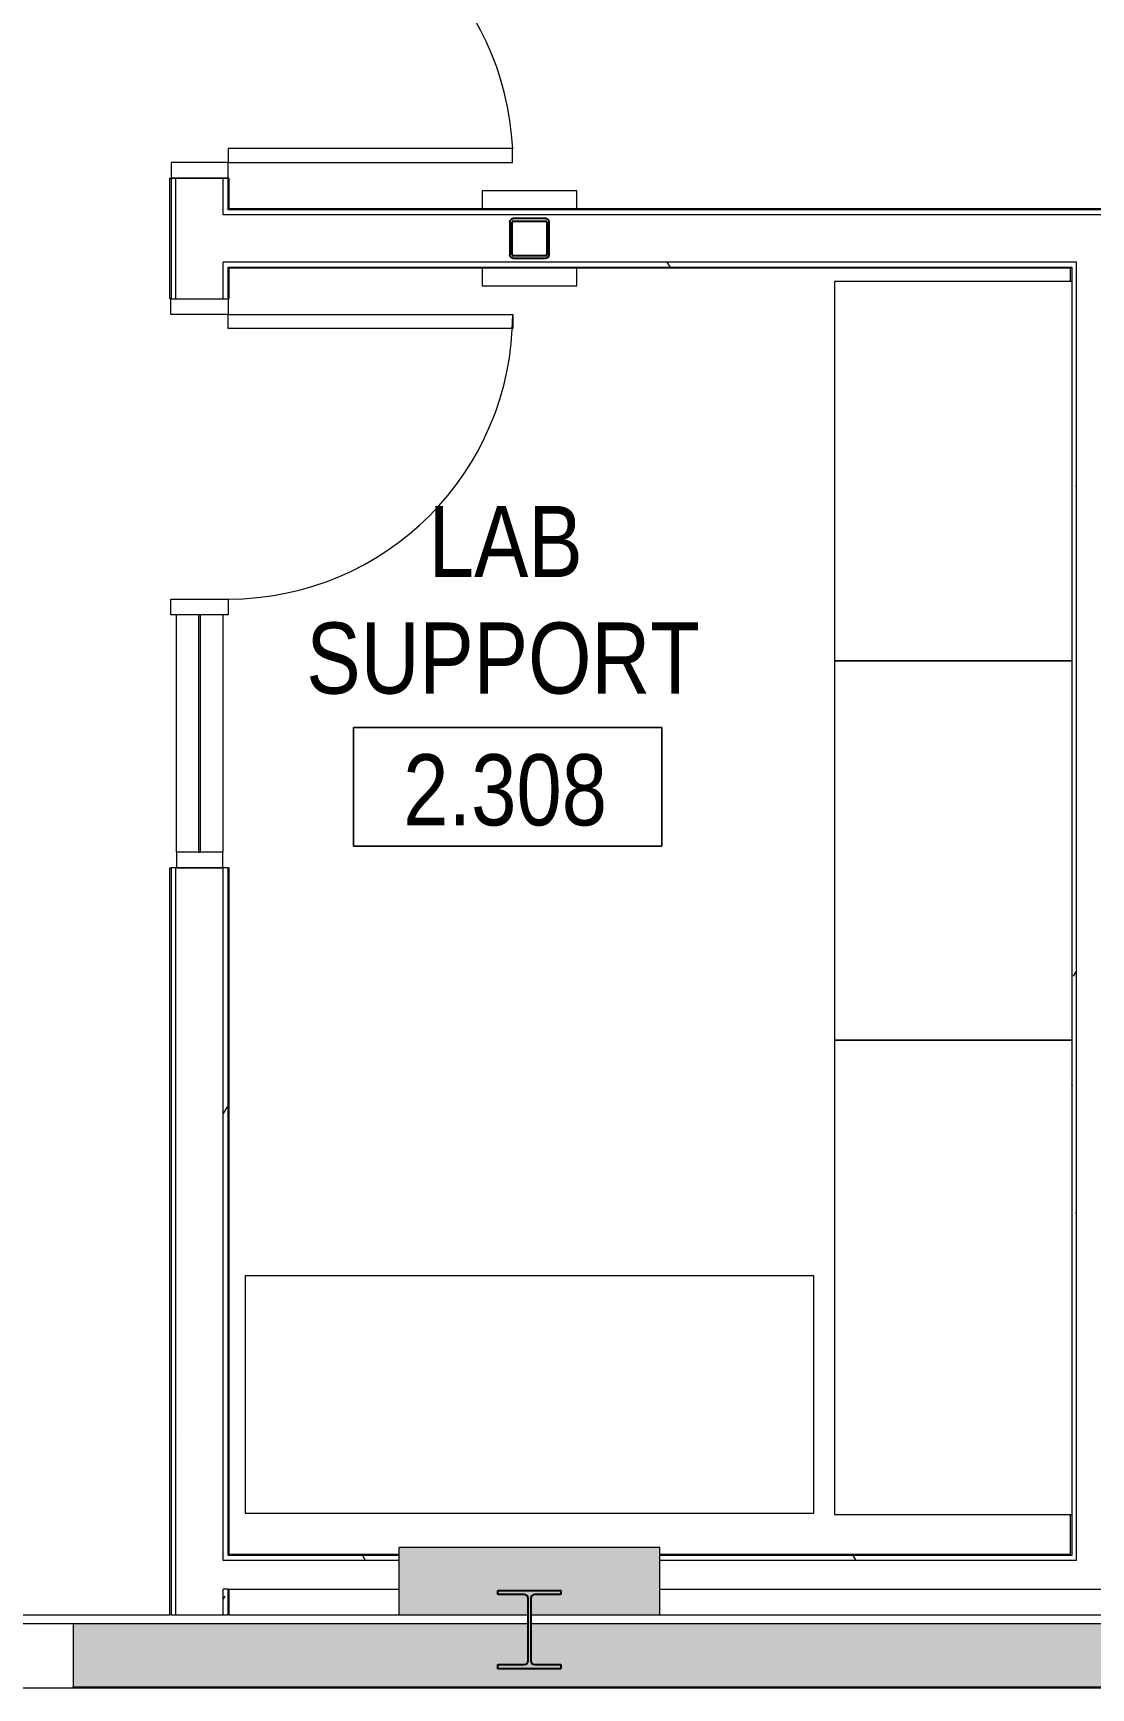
# Model space of a CAD drawing. Header units: inches. Extents: x -3803 to -1421, y -3454 to -210.
# Drawn here: x -3067.2 to -2933.3, y -958 to -748.7 of the extents above; entities that cross this region are included whole.
import ezdxf

# ---------------------------------------------------------------- set-up
doc = ezdxf.new("R2010")
doc.units = ezdxf.units.IN
doc.header["$MEASUREMENT"] = 0
doc.linetypes.add('Dash_2_', pattern=[0.25, 0.125, -0.125])
doc.linetypes.add('Hidden Equipment- BSALS', pattern=[0.0625, 0.03125, -0.03125])
for name, color, linetype, lineweight in [('A-AREA-IDEN', 2, 'Continuous', 9), ('A-DETL-GENF-HDLN', 1, 'Dash_2_', 9), ('A-DETL-MEDM', 33, 'Continuous', 20), ('A-DOOR', 31, 'Continuous', 13), ('A-DOOR-FRAM', 31, 'Continuous', 35), ('A-FLOR', 192, 'Continuous', 13), ('A-GLAZ-CURT', 52, 'Continuous', 13), ('A-GLAZ-CWMG', 51, 'Continuous', 13), ('A-WALL', 113, 'Continuous', 13), ('A-WALL-PATT', 111, 'Continuous', 13), ('I-WALL', 2, 'Continuous', 13), ('Q-SPCQ', 91, 'Continuous', 13), ('S-COLS', 52, 'Continuous', 13)]:
    doc.layers.add(name, color=color, linetype=linetype, lineweight=lineweight)
doc.styles.add('Arial Narrow', font='ARIALN.TTF', dxfattribs={"height": 9})
pattern_1 = [(0, (0, 0), (30.72, 7.68), [1.267, -21.773, 1.267, -21.773, -122.88]), (0, (0, 0), (30.72, 7.68), [-46.08, 1.267, -44.813, 1.267, -21.773, -53.76]), (0, (0, 0), (30.72, 7.68), [-115.2, 1.267, -14.093, 1.267, -37.133]), (120, (11.52, 3.84), (-22.011075, 22.7643), [1.267, -21.773, 1.267, -21.773, -122.88]), (120, (11.52, 3.84), (-22.011075, 22.7643), [-46.08, 1.267, -44.813, 1.267, -21.773, -53.76]), (120, (11.52, 3.84), (-22.011075, 22.7643), [-115.2, 1.267, -14.093, 1.267, -37.133]), (240, (15.36, 19.2), (-8.708925, -30.4443), [1.267, -21.773, 1.267, -21.773, -122.88]), (240, (15.36, 19.2), (-8.708925, -30.4443), [-46.08, 1.267, -44.813, 1.267, -21.773, -53.76]), (240, (15.36, 19.2), (-8.708925, -30.4443), [-115.2, 1.267, -14.093, 1.267, -37.133])]

# ---------------------------------------------------------------- blocks, each defined once
blk = doc.blocks.new('_STL - Column - W Shape - 2017v1 - W10x39-1573222-DIMENSION PLAN - LEVEL 2 _579_ - 2__ - CAD')
at = {"layer": 'S-COLS'}
blk.add_hatch(color=130, dxfattribs=at).paths.add_polyline_path([(2, -4.96), (3.99, -4.96), (3.99, -4.43), (0.66, -4.43), (0.31, -4.28), (0.16, -3.93), (0.16, 3.93), (0.31, 4.28), (0.66, 4.43), (3.99, 4.43), (3.99, 4.96), (-4, 4.96), (-4, 4.43), (-0.66, 4.43), (-0.31, 4.28), (-0.16, 3.93), (-0.16, -3.93), (-0.31, -4.28), (-0.66, -4.43), (-4, -4.43), (-4, -4.96)], flags=0)
at = {"layer": 'S-COLS', "color": 253, "lineweight": 25}
for p, q in [((-4, 4.96), (3.99, 4.96)), ((-4, 4.43), (-4, 4.96)), ((-0.66, 4.43), (-4, 4.43)), ((3.99, 4.43), (0.66, 4.43)), ((3.99, 4.96), (3.99, 4.43)), ((-0.16, -3.93), (-0.16, 3.93)), ((0.16, 3.93), (0.16, -3.93)), ((-4, -4.96), (-4, -4.43)), ((-4, -4.43), (-0.66, -4.43)), ((3.99, -4.96), (-4, -4.96)), ((0.66, -4.43), (3.99, -4.43)), ((3.99, -4.43), (3.99, -4.96))]:
    blk.add_line(p, q, dxfattribs=at)
for centre, start, end in [((-0.66, 3.93), 360, 90), ((0.66, 3.93), 90, 180), ((-0.66, -3.93), 270, 360), ((0.66, -3.93), 180, 270)]:
    blk.add_arc(centre, 0.5, start, end, dxfattribs=at)
blk = doc.blocks.new('_STL - Column - HSS Rectangular - 2017v1 - HSS5x5x5_16-V83-DIMENSION PLAN - LEVEL 2 _579_ - 2__ - CAD')
at = {"layer": 'S-COLS'}
h = blk.add_hatch(dxfattribs=at)
h.set_pattern_fill('FP_7', color=256, style=0, pattern_type=2)
h.set_pattern_definition([(45, (3004.395, 774.641), (-8.909545, 8.909545), []), (45, (3010.335, 774.641), (-8.909545, 8.909545), [])])
h.paths.add_polyline_path([(2.06, -2.5), (2.37, -2.37), (2.5, -2.07), (2.5, 2.06), (2.37, 2.37), (2.06, 2.5), (-2.07, 2.5), (-2.37, 2.37), (-2.5, 2.06), (-2.5, -2.07), (-2.37, -2.37), (-2.07, -2.5)], flags=0)
h.paths.add_polyline_path([(-2.07, -2.19), (-2.15, -2.15), (-2.19, -2.07), (-2.15, 2.15), (-2.07, 2.19), (2.15, 2.15), (2.19, 2.06), (2.15, -2.15), (2.06, -2.19)], flags=0)
at = {"layer": 'S-COLS', "color": 7, "lineweight": 25}
for p, q in [((2.06, 2.5), (-2.07, 2.5)), ((-2.07, 2.19), (2.06, 2.19)), ((-2.5, 2.06), (-2.5, -2.07)), ((-2.19, -2.07), (-2.19, 2.06)), ((2.19, 2.06), (2.19, -2.07)), ((2.5, -2.07), (2.5, 2.06)), ((2.06, -2.19), (-2.07, -2.19)), ((-2.07, -2.5), (2.06, -2.5))]:
    blk.add_line(p, q, dxfattribs=at)
for centre, radius, start, end in [((-2.07, 2.06), 0.435, 90, 180), ((-2.07, 2.06), 0.123, 90, 180), ((2.06, 2.06), 0.435, 360, 90), ((2.06, 2.06), 0.123, 0, 90), ((-2.07, -2.07), 0.435, 180, 270), ((-2.07, -2.07), 0.123, 180, 270), ((2.06, -2.07), 0.435, 270, 360), ((2.06, -2.07), 0.122, 270, 0)]:
    blk.add_arc(centre, radius, start, end, dxfattribs=at)
blk = doc.blocks.new('15830016-STRUCT_MARTINEZ-MOORE_CENTRAL_v2018_rvt-1-DIMENSION PLAN - LEVEL 2 _579_ - 2__ - CAD')
at = {"color": 250, "lineweight": 13}
for name, p in [('_STL - Column - HSS Rectangular - 2017v1 - HSS5x5x5_16-V83-DIMENSION PLAN - LEVEL 2 _579_ - 2__ - CAD', (-3004.4, -774.64)), ('_STL - Column - W Shape - 2017v1 - W10x39-1573222-DIMENSION PLAN - LEVEL 2 _579_ - 2__ - CAD', (-3004.4, -950.64))]:
    blk.add_blockref(name, p, dxfattribs=at)
blk = doc.blocks.new('Basic Wall _ M8-8_masonry-BSALS - ___-3776950-DIMENSION PLAN - LEVEL 2 _579_ - 2__ - CAD')
at = {"layer": 'I-WALL', "lineweight": 20}
blk.add_line((-3019.96, -958.02), (-2986.96, -958.02), dxfattribs=at)
blk = doc.blocks.new('Basic Wall _ M8-8_masonry-BSALS - ___-3776951-DIMENSION PLAN - LEVEL 2 _579_ - 2__ - CAD')
at = {"layer": 'I-WALL', "lineweight": 20}
blk.add_line((-2986.96, -958.02), (-2825.96, -958.02), dxfattribs=at)
blk = doc.blocks.new('Basic Wall _ B6-7 1_4_-BSALS - ___-3569037-DIMENSION PLAN - LEVEL 2 _579_ - 2__ - CAD')
at = {"layer": 'I-WALL', "lineweight": 20}
for p, q in [((-3049.9, -767.02), (-3049.77, -767.02)), ((-3049.9, -782.27), (-3049.9, -767.02)), ((-3049.77, -782.27), (-3049.9, -782.27)), ((-3049.9, -854.27), (-3049.77, -854.27)), ((-3049.9, -948.77), (-3049.9, -854.27)), ((-3049.77, -948.77), (-3049.9, -948.77))]:
    blk.add_line(p, q, dxfattribs=at)
blk = doc.blocks.new('Basic Wall _ B6-7 1_4_-BSALS - ___-3569036-DIMENSION PLAN - LEVEL 2 _579_ - 2__ - CAD')
at = {"layer": 'I-WALL', "lineweight": 20}
for p, q in [((-3042.52, -767.02), (-3042.4, -767.02)), ((-3042.4, -770.89), (-3042.4, -767.02)), ((-3042.4, -782.27), (-3042.4, -778.39)), ((-3042.4, -782.27), (-3042.52, -782.27)), ((-3042.52, -854.27), (-3042.4, -854.27)), ((-3042.4, -941.14), (-3042.4, -854.27)), ((-3042.4, -948.77), (-3042.4, -945.52)), ((-3042.4, -948.77), (-3042.52, -948.77))]:
    blk.add_line(p, q, dxfattribs=at)
blk = doc.blocks.new('Basic Wall _ M8-8_masonry-BSALS - ___-3776953-DIMENSION PLAN - LEVEL 2 _579_ - 2__ - CAD')
at = {"layer": 'I-WALL', "lineweight": 20}
for p, q in [((-3133.52, -958.02), (-3126.15, -958.02)), ((-3062.15, -958.02), (-3019.96, -958.02))]:
    blk.add_line(p, q, dxfattribs=at)
blk = doc.blocks.new('Door-D2_8-Unequal_Pair-BSALS - D2_8-72X84-BSALS-3462283-DIMENSION PLAN - LEVEL 2 _579_ - 2__ - CAD')
at = {"layer": 'A-DETL-GENF-HDLN'}
blk.add_arc((-36, 3.62), 36, 0, 42.2137, dxfattribs=at)
at = {"layer": 'A-DETL-MEDM'}
for p, q in [((-36, 3.62), (-10.54, 29.08)), ((-9.31, 27.84), (-34.76, 2.39)), ((-10.54, 29.08), (-9.31, 27.84)), ((-34.76, 2.39), (-36, 3.62))]:
    blk.add_line(p, q, dxfattribs=at)
at = {"layer": 'A-DOOR', "lineweight": 20}
for p, q in [((34.25, 39.62), (34.25, 3.62)), ((36, 39.62), (34.25, 39.62)), ((36, 3.62), (36, 39.62)), ((34.25, 3.62), (36, 3.62))]:
    blk.add_line(p, q, dxfattribs=at)
at = {"layer": 'A-DOOR', "lineweight": 9}
blk.add_arc((36, 3.67), 36, 92.7863, 180.0677, dxfattribs=at)
at = {"layer": 'A-DOOR-FRAM', "lineweight": 20}
for p, q in [((-36, 3.62), (-38, 3.62)), ((-38, 3.62), (-38, -3.62)), ((-36, -3.62), (-36, 3.62)), ((38, 3.62), (36, 3.62)), ((36, 3.62), (36, -3.62)), ((38, -3.62), (38, 3.62)), ((-38, -3.62), (-36, -3.62)), ((36, -3.62), (38, -3.62))]:
    blk.add_line(p, q, dxfattribs=at)
blk = doc.blocks.new('Basic Wall _ B6-7 1_4_-BSALS - ___-3569075-DIMENSION PLAN - LEVEL 2 _579_ - 2__ - CAD')
at = {"layer": 'I-WALL', "lineweight": 20}
for p, q in [((-2935.9, -778.39), (-3042.4, -778.39)), ((-2935.77, -778.27), (-2935.9, -778.39))]:
    blk.add_line(p, q, dxfattribs=at)
blk = doc.blocks.new('Basic Wall _ B6-7 1_4_-BSALS - ___-3569074-DIMENSION PLAN - LEVEL 2 _579_ - 2__ - CAD')
at = {"layer": 'I-WALL', "lineweight": 20}
for q in [(-3042.4, -770.89), (-2930.9, -771.02)]:
    blk.add_line((-2930.77, -770.89), q, dxfattribs=at)
blk = doc.blocks.new('Basic Wall _ B3-4 7_8_-BSALS - ___-3568027-DIMENSION PLAN - LEVEL 2 _579_ - 2__ - CAD')
at = {"layer": 'I-WALL', "lineweight": 20}
for p, q in [((-2935.9, -778.39), (-2935.77, -778.27)), ((-2935.9, -780.08), (-2935.9, -778.39)), ((-2935.9, -941.14), (-2935.9, -936.08))]:
    blk.add_line(p, q, dxfattribs=at)
blk = doc.blocks.new('Door-A1_4-BSALS - A1_4-36x84-BSALS-3442769-DIMENSION PLAN - LEVEL 2 _579_ - 2__ - CAD')
at = {"layer": 'A-DOOR', "lineweight": 20}
for p, q in [((16.25, -3.625), (18, -3.625)), ((16.25, -39.625), (16.25, -3.625)), ((18, -3.625), (18, -39.625)), ((18, -39.625), (16.25, -39.625))]:
    blk.add_line(p, q, dxfattribs=at)
at = {"layer": 'A-DOOR', "lineweight": 9}
blk.add_arc((18, -3.625), 36, 180, 270, dxfattribs=at)
at = {"layer": 'A-DOOR-FRAM', "lineweight": 20}
for p, q in [((-20, -3.625), (-20, 3.625)), ((-20, 3.625), (-18, 3.625)), ((-18, 3.625), (-18, -3.625)), ((18, -3.625), (18, 3.625)), ((18, 3.625), (20, 3.625)), ((20, 3.625), (20, -3.625)), ((-18, -3.625), (-20, -3.625)), ((20, -3.625), (18, -3.625))]:
    blk.add_line(p, q, dxfattribs=at)
blk = doc.blocks.new('Equip- Lab- Mobile Table 30in Height - 60MT_-V96-DIMENSION PLAN - LEVEL 2 _579_ - 2__ - CAD')
at = {"layer": 'Q-SPCQ', "lineweight": 20}
for p, q in [((-30, 0), (-30, -30)), ((30, -30), (30, 0)), ((-30, -30), (30, -30))]:
    blk.add_line(p, q, dxfattribs=at)
blk = doc.blocks.new('Equip- Lab- Mobile Table 30in Height - 72MT_-704188-DIMENSION PLAN - LEVEL 2 _579_ - 2__ - CAD')
at = {"layer": 'Q-SPCQ', "lineweight": 20}
for p, q in [((-36, 0), (-36, -30)), ((36, 0), (-36, 0)), ((36, -30), (36, 0)), ((-36, -30), (36, -30))]:
    blk.add_line(p, q, dxfattribs=at)
blk = doc.blocks.new('System Panel - interior glazed panels-2779907-DIMENSION PLAN - LEVEL 2 _579_ - 2__ - CAD')
at = {"layer": 'A-GLAZ-CURT', "lineweight": 20}
for p, q in [((15, 0.125), (-15, 0.125)), ((-15, 0.125), (-15, -0.125)), ((15, -0.125), (15, 0.125)), ((-15, -0.125), (15, -0.125))]:
    blk.add_line(p, q, dxfattribs=at)
blk = doc.blocks.new('Rectangular Mullion - 6 x 6 interior mullion-3284590-DIMENSION PLAN - LEVEL 2 _579_ - 2__ - CAD')
at = {"layer": 'A-GLAZ-CWMG', "lineweight": 9}
for p, q in [((-3049.08, -852.27), (-3049.08, -822.27)), ((-3043.21, -822.27), (-3043.21, -852.27))]:
    blk.add_line(p, q, dxfattribs=at)
blk = doc.blocks.new('Basic Wall _ A3-4 1_4_-BSALS - ___-3569832-DIMENSION PLAN - LEVEL 2 _579_ - 2__ - CAD')
at = {"layer": 'I-WALL', "lineweight": 20}
blk.add_line((-3020.9, -941.14), (-3042.4, -941.14), dxfattribs=at)
blk = doc.blocks.new('Basic Wall _ A3-4 1_4_-BSALS - ___-3569833-DIMENSION PLAN - LEVEL 2 _579_ - 2__ - CAD')
at = {"layer": 'I-WALL', "lineweight": 20}
for p, q in [((-2935.9, -941.14), (-2987.9, -941.14)), ((-2923.77, -941.14), (-2930.77, -941.14)), ((-2926.14, -941.27), (-2923.77, -941.27)), ((-2912.39, -941.14), (-2918.27, -941.14)), ((-2918.27, -941.27), (-2912.39, -941.27)), ((-2843.9, -941.14), (-2901.39, -941.14)), ((-2901.39, -941.27), (-2843.9, -941.27)), ((-2824.9, -941.14), (-2843.9, -941.14)), ((-2843.9, -941.27), (-2824.9, -941.27))]:
    blk.add_line(p, q, dxfattribs=at)
blk = doc.blocks.new('Equip- Lab- Mobile Table 30in Height - 48MT_-3078864-DIMENSION PLAN - LEVEL 2 _579_ - 2__ - CAD')
at = {"layer": 'Q-SPCQ', "lineweight": 20}
for p, q in [((-24, 0), (-24, -30)), ((24, -30), (24, 0)), ((-24, -30), (24, -30))]:
    blk.add_line(p, q, dxfattribs=at)
blk = doc.blocks.new('Rectangular Mullion - 2 x 6 interior mullion-2743949-DIMENSION PLAN - LEVEL 2 _579_ - 2__ - CAD')
at = {"layer": 'A-GLAZ-CWMG', "lineweight": 20}
for p, q in [((-2, 2.9375), (0, 2.9375)), ((-2, -2.9375), (-2, 2.9375)), ((0, 2.9375), (0, -2.9375)), ((0, -2.9375), (-2, -2.9375))]:
    blk.add_line(p, q, dxfattribs=at)
blk = doc.blocks.new('Room Tag- BSALS - Room Tag-28050-DIMENSION PLAN - LEVEL 2 _579_ - 2__ - CAD')
at = {"layer": 'A-AREA-IDEN'}
for p, q in [((-0.203125, -0.171875), (-0.203125, -0.015625)), ((-0.203125, -0.015625), (0.203125, -0.015625)), ((0.203125, -0.015625), (-0.203125, -0.015625)), ((-0.203125, -0.015625), (-0.203125, -0.171875)), ((0.203125, -0.015625), (0.203125, -0.171875)), ((0.203125, -0.171875), (0.203125, -0.015625)), ((0.203125, -0.171875), (-0.203125, -0.171875)), ((-0.203125, -0.171875), (0.203125, -0.171875))]:
    blk.add_line(p, q, dxfattribs=at)

msp = doc.modelspace()

# ---------------------------------------------------------------- hatches: boundary and pattern name
at = {"layer": 'A-WALL-PATT', "lineweight": 9}
h = msp.add_hatch(dxfattribs=at)
h.set_pattern_fill('FP_2', color=256, style=0, pattern_type=2)
h.set_pattern_definition(pattern_1)
h.paths.add_polyline_path([(-3043.15, -948.77), (-3042.52, -948.77), (-3042.52, -945.52), (-3043.15, -945.52)], flags=0)
h.paths.add_polyline_path([(-3042.52, -941.89), (-3042.52, -854.27), (-3043.15, -854.27), (-3043.15, -941.89)], flags=0)
h.paths.add_polyline_path([(-3042.52, -782.27), (-3042.52, -777.64), (-3043.15, -777.64), (-3043.15, -782.27)], flags=0)
h.paths.add_polyline_path([(-3042.52, -771.64), (-3042.52, -767.02), (-3043.15, -767.02), (-3043.15, -771.64)], flags=0)
h.paths.add_polyline_path([(-3043.15, -659.02), (-3042.52, -659.02), (-3042.52, -611.02), (-3043.15, -611.02), (-3043.15, -654.91)], flags=0)
h = msp.add_hatch(dxfattribs=at)
h.set_pattern_fill('FP_2', color=256, style=0, pattern_type=2)
h.set_pattern_definition(pattern_1)
h.paths.add_polyline_path([(-3049.15, -948.77), (-3049.15, -854.27), (-3049.77, -854.27), (-3049.77, -948.77)], flags=0)
h.paths.add_polyline_path([(-3049.77, -782.27), (-3049.15, -782.27), (-3049.15, -767.02), (-3049.77, -767.02), (-3049.77, -773.79)], flags=0)
h.paths.add_polyline_path([(-3049.77, -659.02), (-3049.15, -659.02), (-3049.15, -617.64), (-3049.77, -617.64), (-3049.77, -654.91)], flags=0)
h = msp.add_hatch(dxfattribs=at)
h.set_pattern_fill('FP_2', color=256, style=0, pattern_type=2)
h.set_pattern_definition(pattern_1)
h.paths.add_polyline_path([(-2935.77, -778.27), (-2935.15, -778.27), (-2935.15, -777.64), (-3042.52, -777.64), (-3042.52, -778.27), (-2946.5, -778.27)], flags=0)
h = msp.add_hatch(dxfattribs=at)
h.set_pattern_fill('FP_2', color=256, style=0, pattern_type=2)
h.set_pattern_definition(pattern_1)
h.paths.add_polyline_path([(-2935.15, -941.27), (-2935.15, -778.27), (-2935.77, -778.27), (-2935.77, -941.27)], flags=0)
h = msp.add_hatch(dxfattribs=at)
h.set_pattern_fill('FP_2', color=256, style=0, pattern_type=2)
h.set_pattern_definition(pattern_1)
h.paths.add_polyline_path([(-3042.52, -941.89), (-3020.9, -941.89), (-3020.9, -941.27), (-3042.52, -941.27)], flags=0)
at = {"layer": 'A-WALL-PATT', "lineweight": 20}
msp.add_hatch(color=10, dxfattribs=at).paths.add_polyline_path([(-3020.9, -948.77), (-3004.56, -948.77), (-3004.56, -946.71), (-3004.7, -946.36), (-3005.06, -946.21), (-3008.39, -946.21), (-3008.39, -945.68), (-3000.4, -945.68), (-3000.4, -946.21), (-3003.74, -946.21), (-3004.09, -946.36), (-3004.24, -946.71), (-3004.24, -948.77), (-2987.9, -948.77), (-2987.9, -940.27), (-3020.9, -940.27), (-3020.9, -946.21)], flags=0)
at = {"layer": 'A-WALL-PATT', "lineweight": 9}
h = msp.add_hatch(dxfattribs=at)
h.set_pattern_fill('FP_2', color=256, style=0, pattern_type=2)
h.set_pattern_definition(pattern_1)
h.paths.add_polyline_path([(-2926.14, -941.89), (-2824.9, -941.89), (-2824.9, -941.27), (-2931.52, -941.27), (-2931.52, -941.89)], flags=0)
h.paths.add_polyline_path([(-2946.5, -941.89), (-2935.15, -941.89), (-2935.15, -941.27), (-2987.9, -941.27), (-2987.9, -941.89)], flags=0)
at = {"layer": 'A-WALL-PATT', "lineweight": 5}
h = msp.add_hatch(color=50, dxfattribs=at)
h.paths.add_polyline_path([(-3126.15, -957.89), (-3126.15, -949.89), (-3133.52, -949.89), (-3133.52, -957.89)], flags=0)
h.paths.add_polyline_path([(-3062.15, -957.89), (-3019.96, -957.89), (-3019.96, -949.89), (-3062.15, -949.89)], flags=0)
for points in [[(-3019.96, -957.89), (-2986.96, -957.89), (-2986.96, -949.89), (-3004.24, -949.89), (-3004.24, -954.57), (-3004.09, -954.92), (-3003.74, -955.07), (-3000.4, -955.07), (-3000.4, -955.6), (-3008.39, -955.6), (-3008.39, -955.07), (-3005.06, -955.07), (-3004.7, -954.92), (-3004.56, -954.57), (-3004.56, -949.89), (-3019.96, -949.89), (-3019.96, -955.6)], [(-2865.07, -957.89), (-2825.96, -957.89), (-2825.96, -949.89), (-2986.96, -949.89), (-2986.96, -957.89), (-2946.5, -957.89)]]:
    msp.add_hatch(color=50, dxfattribs=at).paths.add_polyline_path(points, flags=0)

# ---------------------------------------------------------------- linework, layer by layer
at = {"layer": 'A-FLOR', "lineweight": 20}
for p, q in [((-2998.4, -768.64), (-3010.4, -768.64)), ((-3010.4, -768.64), (-3010.4, -770.89)), ((-2998.4, -770.89), (-2998.4, -768.64)), ((-3010.4, -778.39), (-3010.4, -780.64)), ((-2998.4, -780.64), (-2998.4, -778.39)), ((-3010.4, -780.64), (-2998.4, -780.64)), ((-3133.4, -948.77), (-3049.9, -948.77)), ((-3062.15, -949.89), (-3126.15, -949.89)), ((-3042.4, -948.77), (-3020.9, -948.77)), ((-2987.9, -948.77), (-2824.9, -948.77)), ((-3126.15, -958.02), (-3062.15, -958.02)), ((-3062.15, -958.02), (-3062.15, -957.89))]:
    msp.add_line(p, q, dxfattribs=at)
at = {"layer": 'A-WALL'}
for p, q in [((-3049.15, -782.27), (-3049.15, -767.02)), ((-3043.15, -771.64), (-3043.15, -767.02)), ((-2931.52, -771.64), (-3043.15, -771.64)), ((-3043.15, -782.27), (-3043.15, -777.64)), ((-2935.15, -777.64), (-3043.15, -777.64)), ((-2935.15, -941.89), (-2935.15, -777.64)), ((-3049.15, -948.77), (-3049.15, -854.27)), ((-3043.15, -941.89), (-3043.15, -854.27)), ((-3020.9, -941.89), (-3043.15, -941.89)), ((-2935.15, -941.89), (-2987.9, -941.89)), ((-3043.15, -948.77), (-3043.15, -945.52)), ((-3042.52, -945.52), (-3043.15, -945.52))]:
    msp.add_line(p, q, dxfattribs=at)
at = {"layer": 'I-WALL', "lineweight": 20}
for p, q in [((-3049.77, -767.02), (-3049.77, -782.27)), ((-3042.52, -767.02), (-3049.77, -767.02)), ((-3042.52, -771.02), (-3042.52, -767.02)), ((-2930.9, -771.02), (-3042.52, -771.02)), ((-3042.52, -782.27), (-3042.52, -778.27)), ((-3042.52, -778.27), (-2935.77, -778.27)), ((-2935.77, -778.27), (-2935.77, -941.27)), ((-3049.77, -782.27), (-3042.52, -782.27)), ((-3049.77, -854.27), (-3049.77, -948.77)), ((-3042.52, -854.27), (-3049.77, -854.27)), ((-3042.52, -941.27), (-3042.52, -854.27)), ((-3020.9, -941.27), (-3042.52, -941.27)), ((-2987.9, -940.27), (-3020.9, -940.27)), ((-3020.9, -948.77), (-3020.9, -940.27)), ((-2987.9, -948.77), (-2987.9, -940.27)), ((-2935.77, -941.27), (-2987.9, -941.27)), ((-3042.52, -948.77), (-3042.52, -945.52)), ((-3042.52, -945.52), (-3020.9, -945.52)), ((-2987.9, -945.52), (-2824.9, -945.52)), ((-3004.56, -949.89), (-3062.15, -949.89)), ((-3062.15, -949.89), (-3062.15, -957.89)), ((-3049.77, -948.77), (-3042.52, -948.77)), ((-3020.9, -948.77), (-3004.56, -948.77)), ((-3004.24, -948.77), (-2987.9, -948.77)), ((-2808.56, -949.89), (-3004.24, -949.89)), ((-3062.15, -957.89), (-2792.96, -957.89))]:
    msp.add_line(p, q, dxfattribs=at)

# ---------------------------------------------------------------- block references
at = {"lineweight": 5}
msp.add_blockref('15830016-STRUCT_MARTINEZ-MOORE_CENTRAL_v2018_rvt-1-DIMENSION PLAN - LEVEL 2 _579_ - 2__ - CAD', (0, 0), dxfattribs=at)
at = {"layer": 'A-AREA-IDEN', "xscale": 95.99999999999994, "yscale": 95.99999999999994, "zscale": 95.99999999999994}
msp.add_blockref('Room Tag- BSALS - Room Tag-28050-DIMENSION PLAN - LEVEL 2 _579_ - 2__ - CAD', (-3007.16, -835.03), dxfattribs=at)
at = {"layer": 'A-DOOR', "lineweight": 20}
for name, p, rotation in [('Door-D2_8-Unequal_Pair-BSALS - D2_8-72X84-BSALS-3462283-DIMENSION PLAN - LEVEL 2 _579_ - 2__ - CAD', (-3046.15, -729.02), 269.9999999999993), ('Door-A1_4-BSALS - A1_4-36x84-BSALS-3442769-DIMENSION PLAN - LEVEL 2 _579_ - 2__ - CAD', (-3046.15, -802.27), 89.9999999999993)]:
    msp.add_blockref(name, p, dxfattribs=dict(at, rotation=rotation))
at = {"layer": 'A-GLAZ-CURT', "lineweight": 9, "rotation": 269.9999999999997}
msp.add_blockref('System Panel - interior glazed panels-2779907-DIMENSION PLAN - LEVEL 2 _579_ - 2__ - CAD', (-3046.15, -837.27), dxfattribs=at)
at = {"layer": 'A-GLAZ-CWMG', "lineweight": 9}
msp.add_blockref('Rectangular Mullion - 6 x 6 interior mullion-3284590-DIMENSION PLAN - LEVEL 2 _579_ - 2__ - CAD', (0, 0), dxfattribs=at)
at = {"layer": 'A-GLAZ-CWMG', "lineweight": 9, "extrusion": (0, 0, -1), "rotation": 270.0000000000002}
msp.add_blockref('Rectangular Mullion - 2 x 6 interior mullion-2743949-DIMENSION PLAN - LEVEL 2 _579_ - 2__ - CAD', (3046.15, -854.27), dxfattribs=at)
at = {"layer": 'I-WALL', "lineweight": 20}
for name in ['Basic Wall _ B6-7 1_4_-BSALS - ___-3569036-DIMENSION PLAN - LEVEL 2 _579_ - 2__ - CAD', 'Basic Wall _ B6-7 1_4_-BSALS - ___-3569037-DIMENSION PLAN - LEVEL 2 _579_ - 2__ - CAD', 'Basic Wall _ B6-7 1_4_-BSALS - ___-3569074-DIMENSION PLAN - LEVEL 2 _579_ - 2__ - CAD', 'Basic Wall _ B6-7 1_4_-BSALS - ___-3569075-DIMENSION PLAN - LEVEL 2 _579_ - 2__ - CAD', 'Basic Wall _ B3-4 7_8_-BSALS - ___-3568027-DIMENSION PLAN - LEVEL 2 _579_ - 2__ - CAD', 'Basic Wall _ A3-4 1_4_-BSALS - ___-3569832-DIMENSION PLAN - LEVEL 2 _579_ - 2__ - CAD', 'Basic Wall _ A3-4 1_4_-BSALS - ___-3569833-DIMENSION PLAN - LEVEL 2 _579_ - 2__ - CAD', 'Basic Wall _ M8-8_masonry-BSALS - ___-3776953-DIMENSION PLAN - LEVEL 2 _579_ - 2__ - CAD', 'Basic Wall _ M8-8_masonry-BSALS - ___-3776950-DIMENSION PLAN - LEVEL 2 _579_ - 2__ - CAD', 'Basic Wall _ M8-8_masonry-BSALS - ___-3776951-DIMENSION PLAN - LEVEL 2 _579_ - 2__ - CAD']:
    msp.add_blockref(name, (0, 0), dxfattribs=at)
at = {"layer": 'Q-SPCQ', "linetype": 'Hidden Equipment- BSALS', "lineweight": 20, "rotation": 270.0000000000003}
for name, p in [('Equip- Lab- Mobile Table 30in Height - 48MT_-3078864-DIMENSION PLAN - LEVEL 2 _579_ - 2__ - CAD', (-2935.77, -804.08)), ('Equip- Lab- Mobile Table 30in Height - 48MT_-3078864-DIMENSION PLAN - LEVEL 2 _579_ - 2__ - CAD', (-2935.77, -852.08)), ('Equip- Lab- Mobile Table 30in Height - 60MT_-V96-DIMENSION PLAN - LEVEL 2 _579_ - 2__ - CAD', (-2935.77, -906.08))]:
    msp.add_blockref(name, p, dxfattribs=at)
at = {"layer": 'Q-SPCQ', "linetype": 'Hidden Equipment- BSALS', "lineweight": 20}
msp.add_blockref('Equip- Lab- Mobile Table 30in Height - 72MT_-704188-DIMENSION PLAN - LEVEL 2 _579_ - 2__ - CAD', (-3004.4, -905.89), dxfattribs=at)

# ---------------------------------------------------------------- texts
at = {"layer": 'A-AREA-IDEN', "char_height": 9, "attachment_point": 1, "style": 'Arial Narrow'}
for s, insert, width in [('LAB', (-3017.14, -808.48), 23.937), ('SUPPORT', (-3032.64, -823.23), 61.509), ('2.308', (-3020.38, -839.9), 31.512)]:
    msp.add_mtext(s, dxfattribs=dict(at, insert=insert, width=width))

doc.saveas('drawing.dxf')
